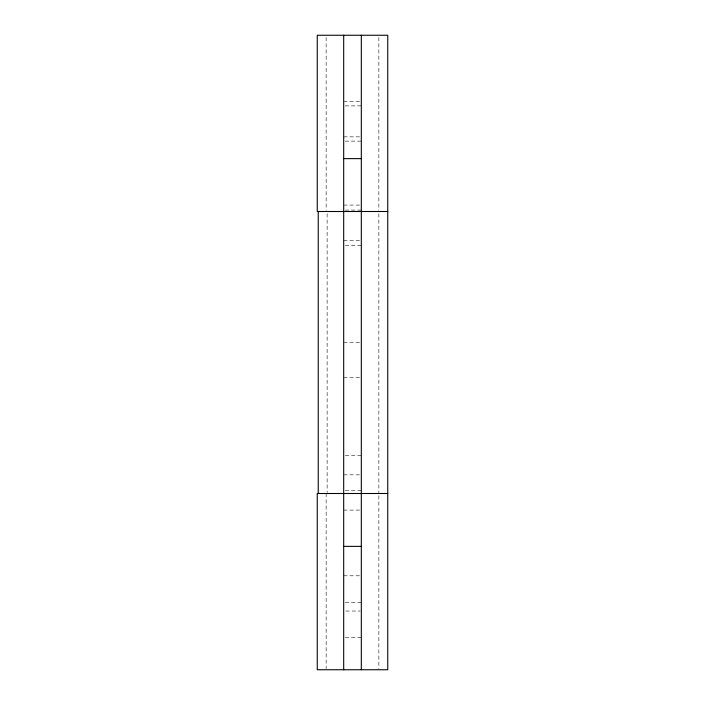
<?xml version="1.0" encoding="UTF-8"?>
<svg xmlns="http://www.w3.org/2000/svg" width="705" height="705" viewBox="0 0 705 705"><rect width="100%" height="100%" fill="white"/><g stroke="black" fill="none" stroke-linecap="round" stroke-linejoin="round"><path stroke-width="0.53" stroke-dasharray="3.52 2.64" d="M343.688 101.599L360.211 101.599M345.221 105.882L361.806 105.882M343.688 136.849L360.211 136.849M345.221 141.132L361.806 141.132M343.688 205.076L360.211 205.076M345.283 210.081L361.806 210.081M343.688 240.326L360.211 240.326M345.283 245.331L361.806 245.331M343.688 342.295L360.211 342.295M343.688 377.545L360.211 377.545M345.283 455.315L361.806 455.315M343.688 474.835L360.211 474.835M345.283 490.565L361.806 490.565M343.688 510.085L360.211 510.085M343.688 575.791L360.211 575.791M345.283 602.378L361.806 602.378M345.891 611.041L360.211 611.041M345.283 637.628L361.806 637.628M378.858 37.453L378.858 210.398M378.858 213.703L378.858 493.5M378.858 495.703L378.858 668.648M327.129 213.703L327.129 492.398M326.142 37.453L326.142 210.398M326.142 493.5L326.142 668.648"/><path stroke-width="1.06" d="M343.688 158.625L361.312 158.625M361.312 211.5L317.25 211.5L317.25 35.25L387.75 35.25L387.75 669.75L317.25 669.75L317.25 493.5L361.312 493.5M361.621 211.5L387.75 211.5M361.621 493.5L387.75 493.5M343.688 546.375L361.312 546.375M361.312 35.25L361.312 669.75M343.688 35.25L343.688 669.75M318.237 211.5L318.237 493.5"/></g></svg>
